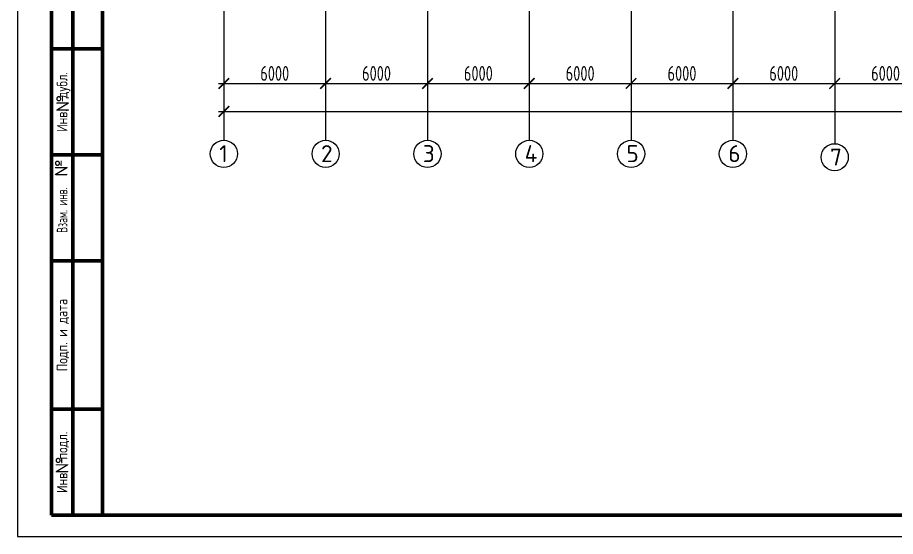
# Model space of a CAD drawing. Header units: millimetres. Extents: x -258526 to -95372, y 16759 to 83244.
# Drawn here: x -127405 to -127198.1, y 41285.3 to 41407.7 of the extents above; entities that cross this region are included whole.
import ezdxf
from ezdxf.enums import TextEntityAlignment as Align

# ---------------------------------------------------------------- set-up
doc = ezdxf.new("R2010")
doc.units = ezdxf.units.MM
doc.header["$LTSCALE"] = 0.5
doc.layers.add('тонкие', color=7, linetype='Continuous')
for name, color, linetype, lineweight in [('ТОНКИЕе', 7, 'Continuous', 25), ('я', 220, 'Continuous', 30), ('я1', 210, 'Continuous', 25), ('я2', 220, 'Continuous', 25)]:
    doc.layers.add(name, color=color, linetype=linetype, lineweight=lineweight)
doc.styles.add('арх', font='isocpeur.ttf', dxfattribs={"width": 0.5, "height": 10})
doc.styles.add('ГОСТ 2.304', font='cs_gost2304.shx')
doc.styles.add('Наклонный', font='isocpeur.ttf', dxfattribs={"width": 0.7, "height": 3.5})
doc.styles.add('Наклонный 5', font='isocpeur.ttf', dxfattribs={"height": 7})
doc.dimstyles.new('СТРОИТЕЛЬНЫЙ', dxfattribs={"dimtxt": 3.5, "dimasz": 2.5, "dimexe": 1.25, "dimexo": 0.625, "dimtad": 1, "dimdec": 0, "dimlfac": 500, "dimdsep": 46, "dimtxsty": 'Наклонный', "dimblk1": 'ARCHTICK', "dimblk2": 'ARCHTICK', "dimsah": 1, "dimcen": 0, "dimdle": 1.25, "dimadec": 0, "dimazin": 0, "dimtfac": 0.75, "dimtdec": 0, "dimtmove": 0, "dimatfit": 3, "dimldrblk": 'ARCHTICK', "dimfxl": 1, "dimtolj": 1, "dimtzin": 0, "dimarcsym": 0})

# ---------------------------------------------------------------- blocks, each defined once
blk = doc.blocks.new('_ArchTick')
at = {"color": 0, "linetype": 'ByBlock', "const_width": 0.15}
blk.add_lwpolyline([(-0.5, -0.5), (0.5, 0.5)], dxfattribs=at)
blk = doc.blocks.new('*D669')
at = {"layer": 'Defpoints', "color": 0, "transparency": 16777216}
for p in [(-127356.38, 41407.31), (-127332.38, 41406.11), (-127332.38, 41392.13)]:
    blk.add_point(p, dxfattribs=at)
at = {"layer": 'ТОНКИЕе', "color": 0, "lineweight": -2, "transparency": 16777216}
for p, q in [((-127356.38, 41406.69), (-127356.38, 41390.88)), ((-127332.38, 41405.49), (-127332.38, 41390.88)), ((-127357.63, 41392.13), (-127331.13, 41392.13))]:
    blk.add_line(p, q, dxfattribs=at)
at = {"layer": 'ТОНКИЕе', "color": 0, "lineweight": -2, "transparency": 16777216, "xscale": 2.5, "yscale": 2.5, "zscale": 2.5, "rotation": 180}
blk.add_blockref('_ArchTick', (-127356.38, 41392.13), dxfattribs=at)
at = {"layer": 'ТОНКИЕе', "color": 0, "lineweight": -2, "transparency": 16777216, "xscale": 2.5, "yscale": 2.5, "zscale": 2.5}
blk.add_blockref('_ArchTick', (-127332.38, 41392.13), dxfattribs=at)
at = {"layer": 'ТОНКИЕе', "color": 0, "transparency": 16777216, "insert": (-127344.38, 41394.5), "char_height": 3.5, "attachment_point": 5, "style": 'Наклонный'}
blk.add_mtext('\\A1;6000', dxfattribs=at)
blk = doc.blocks.new('*D670')
at = {"layer": 'Defpoints', "color": 0, "transparency": 16777216}
for p in [(-127332.38, 41407.31), (-127308.38, 41406.11), (-127308.38, 41392.13)]:
    blk.add_point(p, dxfattribs=at)
at = {"layer": 'ТОНКИЕе', "color": 0, "lineweight": -2, "transparency": 16777216}
for p, q in [((-127332.38, 41406.69), (-127332.38, 41390.88)), ((-127308.38, 41405.49), (-127308.38, 41390.88)), ((-127333.63, 41392.13), (-127307.13, 41392.13))]:
    blk.add_line(p, q, dxfattribs=at)
at = {"layer": 'ТОНКИЕе', "color": 0, "lineweight": -2, "transparency": 16777216, "xscale": 2.5, "yscale": 2.5, "zscale": 2.5, "rotation": 180}
blk.add_blockref('_ArchTick', (-127332.38, 41392.13), dxfattribs=at)
at = {"layer": 'ТОНКИЕе', "color": 0, "lineweight": -2, "transparency": 16777216, "xscale": 2.5, "yscale": 2.5, "zscale": 2.5}
blk.add_blockref('_ArchTick', (-127308.38, 41392.13), dxfattribs=at)
at = {"layer": 'ТОНКИЕе', "color": 0, "transparency": 16777216, "insert": (-127320.38, 41394.5), "char_height": 3.5, "attachment_point": 5, "style": 'Наклонный'}
blk.add_mtext('\\A1;6000', dxfattribs=at)
blk = doc.blocks.new('*D671')
at = {"layer": 'Defpoints', "color": 0, "transparency": 16777216}
for p in [(-127308.38, 41407.31), (-127284.38, 41406.11), (-127284.38, 41392.13)]:
    blk.add_point(p, dxfattribs=at)
at = {"layer": 'ТОНКИЕе', "color": 0, "lineweight": -2, "transparency": 16777216}
for p, q in [((-127308.38, 41406.69), (-127308.38, 41390.88)), ((-127284.38, 41405.49), (-127284.38, 41390.88)), ((-127309.63, 41392.13), (-127283.13, 41392.13))]:
    blk.add_line(p, q, dxfattribs=at)
at = {"layer": 'ТОНКИЕе', "color": 0, "lineweight": -2, "transparency": 16777216, "xscale": 2.5, "yscale": 2.5, "zscale": 2.5, "rotation": 180}
blk.add_blockref('_ArchTick', (-127308.38, 41392.13), dxfattribs=at)
at = {"layer": 'ТОНКИЕе', "color": 0, "lineweight": -2, "transparency": 16777216, "xscale": 2.5, "yscale": 2.5, "zscale": 2.5}
blk.add_blockref('_ArchTick', (-127284.38, 41392.13), dxfattribs=at)
at = {"layer": 'ТОНКИЕе', "color": 0, "transparency": 16777216, "insert": (-127296.38, 41394.5), "char_height": 3.5, "attachment_point": 5, "style": 'Наклонный'}
blk.add_mtext('\\A1;6000', dxfattribs=at)
blk = doc.blocks.new('*D672')
at = {"layer": 'Defpoints', "color": 0, "transparency": 16777216}
for p in [(-127284.38, 41407.31), (-127260.38, 41406.11), (-127260.38, 41392.13)]:
    blk.add_point(p, dxfattribs=at)
at = {"layer": 'ТОНКИЕе', "color": 0, "lineweight": -2, "transparency": 16777216}
for p, q in [((-127284.38, 41406.69), (-127284.38, 41390.88)), ((-127260.38, 41405.49), (-127260.38, 41390.88)), ((-127285.63, 41392.13), (-127259.13, 41392.13))]:
    blk.add_line(p, q, dxfattribs=at)
at = {"layer": 'ТОНКИЕе', "color": 0, "lineweight": -2, "transparency": 16777216, "xscale": 2.5, "yscale": 2.5, "zscale": 2.5, "rotation": 180}
blk.add_blockref('_ArchTick', (-127284.38, 41392.13), dxfattribs=at)
at = {"layer": 'ТОНКИЕе', "color": 0, "lineweight": -2, "transparency": 16777216, "xscale": 2.5, "yscale": 2.5, "zscale": 2.5}
blk.add_blockref('_ArchTick', (-127260.38, 41392.13), dxfattribs=at)
at = {"layer": 'ТОНКИЕе', "color": 0, "transparency": 16777216, "insert": (-127272.38, 41394.5), "char_height": 3.5, "attachment_point": 5, "style": 'Наклонный'}
blk.add_mtext('\\A1;6000', dxfattribs=at)
blk = doc.blocks.new('*D673')
at = {"layer": 'Defpoints', "color": 0, "transparency": 16777216}
for p in [(-127260.38, 41407.31), (-127236.38, 41406.11), (-127236.38, 41392.13)]:
    blk.add_point(p, dxfattribs=at)
at = {"layer": 'ТОНКИЕе', "color": 0, "lineweight": -2, "transparency": 16777216}
for p, q in [((-127260.38, 41406.69), (-127260.38, 41390.88)), ((-127236.38, 41405.49), (-127236.38, 41390.88)), ((-127261.63, 41392.13), (-127235.13, 41392.13))]:
    blk.add_line(p, q, dxfattribs=at)
at = {"layer": 'ТОНКИЕе', "color": 0, "lineweight": -2, "transparency": 16777216, "xscale": 2.5, "yscale": 2.5, "zscale": 2.5, "rotation": 180}
blk.add_blockref('_ArchTick', (-127260.38, 41392.13), dxfattribs=at)
at = {"layer": 'ТОНКИЕе', "color": 0, "lineweight": -2, "transparency": 16777216, "xscale": 2.5, "yscale": 2.5, "zscale": 2.5}
blk.add_blockref('_ArchTick', (-127236.38, 41392.13), dxfattribs=at)
at = {"layer": 'ТОНКИЕе', "color": 0, "transparency": 16777216, "insert": (-127248.38, 41394.5), "char_height": 3.5, "attachment_point": 5, "style": 'Наклонный'}
blk.add_mtext('\\A1;6000', dxfattribs=at)
blk = doc.blocks.new('*D674')
at = {"layer": 'Defpoints', "color": 0, "transparency": 16777216}
for p in [(-127236.38, 41407.31), (-127212.38, 41406.11), (-127212.38, 41392.13)]:
    blk.add_point(p, dxfattribs=at)
at = {"layer": 'ТОНКИЕе', "color": 0, "lineweight": -2, "transparency": 16777216}
for p, q in [((-127236.38, 41406.69), (-127236.38, 41390.88)), ((-127212.38, 41405.49), (-127212.38, 41390.88)), ((-127237.63, 41392.13), (-127211.13, 41392.13))]:
    blk.add_line(p, q, dxfattribs=at)
at = {"layer": 'ТОНКИЕе', "color": 0, "lineweight": -2, "transparency": 16777216, "xscale": 2.5, "yscale": 2.5, "zscale": 2.5, "rotation": 180}
blk.add_blockref('_ArchTick', (-127236.38, 41392.13), dxfattribs=at)
at = {"layer": 'ТОНКИЕе', "color": 0, "lineweight": -2, "transparency": 16777216, "xscale": 2.5, "yscale": 2.5, "zscale": 2.5}
blk.add_blockref('_ArchTick', (-127212.38, 41392.13), dxfattribs=at)
at = {"layer": 'ТОНКИЕе', "color": 0, "transparency": 16777216, "insert": (-127224.38, 41394.5), "char_height": 3.5, "attachment_point": 5, "style": 'Наклонный'}
blk.add_mtext('\\A1;6000', dxfattribs=at)
blk = doc.blocks.new('*D675')
at = {"layer": 'Defpoints', "color": 0, "transparency": 16777216}
for p in [(-127212.38, 41407.31), (-127188.38, 41406.11), (-127188.38, 41392.13)]:
    blk.add_point(p, dxfattribs=at)
at = {"layer": 'ТОНКИЕе', "color": 0, "lineweight": -2, "transparency": 16777216}
for p, q in [((-127212.38, 41406.69), (-127212.38, 41390.88)), ((-127188.38, 41405.49), (-127188.38, 41390.88)), ((-127213.63, 41392.13), (-127187.13, 41392.13))]:
    blk.add_line(p, q, dxfattribs=at)
at = {"layer": 'ТОНКИЕе', "color": 0, "lineweight": -2, "transparency": 16777216, "xscale": 2.5, "yscale": 2.5, "zscale": 2.5, "rotation": 180}
blk.add_blockref('_ArchTick', (-127212.38, 41392.13), dxfattribs=at)
at = {"layer": 'ТОНКИЕе', "color": 0, "lineweight": -2, "transparency": 16777216, "xscale": 2.5, "yscale": 2.5, "zscale": 2.5}
blk.add_blockref('_ArchTick', (-127188.38, 41392.13), dxfattribs=at)
at = {"layer": 'ТОНКИЕе', "color": 0, "transparency": 16777216, "insert": (-127200.38, 41394.5), "char_height": 3.5, "attachment_point": 5, "style": 'Наклонный'}
blk.add_mtext('\\A1;6000', dxfattribs=at)
blk = doc.blocks.new('*D683')
at = {"layer": 'Defpoints', "color": 0, "transparency": 16777216}
for p in [(-127356.38, 41392.13), (-127020.38, 41392.13), (-127020.38, 41385.54)]:
    blk.add_point(p, dxfattribs=at)
at = {"layer": 'ТОНКИЕе', "color": 0, "lineweight": -2, "transparency": 16777216}
for p, q in [((-127356.38, 41391.5), (-127356.38, 41384.29)), ((-127020.38, 41391.5), (-127020.38, 41384.29)), ((-127357.63, 41385.54), (-127019.13, 41385.54))]:
    blk.add_line(p, q, dxfattribs=at)
at = {"layer": 'ТОНКИЕе', "color": 0, "lineweight": -2, "transparency": 16777216, "xscale": 2.5, "yscale": 2.5, "zscale": 2.5, "rotation": 180}
blk.add_blockref('_ArchTick', (-127356.38, 41385.54), dxfattribs=at)
at = {"layer": 'ТОНКИЕе', "color": 0, "lineweight": -2, "transparency": 16777216, "xscale": 2.5, "yscale": 2.5, "zscale": 2.5}
blk.add_blockref('_ArchTick', (-127020.38, 41385.54), dxfattribs=at)
at = {"layer": 'ТОНКИЕе', "color": 0, "transparency": 16777216, "insert": (-127188.38, 41387.92), "char_height": 3.5, "attachment_point": 5, "style": 'Наклонный'}
blk.add_mtext('\\A1;84000', dxfattribs=at)

msp = doc.modelspace()

# ---------------------------------------------------------------- linework, layer by layer
at = {"layer": 'ТОНКИЕе', "color": 0}
for points in [[(-127357.1807, 41415.1616), (-127356.3807, 41415.1616), (-127356.3807, 41407.1616)], [(-127333.1807, 41415.1616), (-127332.3807, 41415.1616), (-127332.3807, 41406.3616)], [(-127309.1807, 41415.1616), (-127308.3807, 41415.1616), (-127308.3807, 41406.3616)], [(-127285.1807, 41415.1616), (-127284.3807, 41415.1616), (-127284.3807, 41406.3616)], [(-127261.1807, 41415.1616), (-127260.3807, 41415.1616), (-127260.3807, 41406.3616)], [(-127237.1807, 41415.1616), (-127236.3807, 41415.1616), (-127236.3807, 41406.3616)], [(-127213.1807, 41414.3616), (-127212.3807, 41414.3616), (-127212.3807, 41405.5616)], [(-127356.3807, 41407.3943), (-127356.3807, 41378.7249)], [(-127332.3807, 41407.3943), (-127332.3807, 41378.7249)], [(-127308.3807, 41407.3943), (-127308.3807, 41378.7249)], [(-127284.3807, 41407.3943), (-127284.3807, 41378.7249)], [(-127260.3807, 41407.3943), (-127260.3807, 41378.7249)], [(-127236.3807, 41407.3943), (-127236.3807, 41378.7249)], [(-127212.3807, 41406.5943), (-127212.3807, 41377.9249)]]:
    msp.add_lwpolyline(points, dxfattribs=at)
for centre in [(-127356.3736, 41375.5249), (-127332.3736, 41375.5249), (-127308.3736, 41375.5249), (-127284.3736, 41375.5249), (-127260.3736, 41375.5249), (-127236.3736, 41375.5249), (-127212.3736, 41374.7249)]:
    msp.add_circle(centre, 3.2, dxfattribs=at)
at = {"layer": 'я', "color": 7, "lineweight": 60}
for p, q in [((-127397.005, 41290.27), (-127397.005, 41435.27)), ((-127392.005, 41290.27), (-127392.005, 41435.27)), ((-127385.005, 41435.27), (-127385.005, 41290.27)), ((-127385.005, 41400.27), (-127397.005, 41400.27)), ((-127385.005, 41375.27), (-127397.005, 41375.27)), ((-127385.005, 41350.27), (-127397.005, 41350.27)), ((-127385.005, 41315.27), (-127397.005, 41315.27)), ((-127385.005, 41290.27), (-127397.005, 41290.27))]:
    msp.add_line(p, q, dxfattribs=at)
msp.add_lwpolyline([(-127385.005, 41290.27), (-126990.005, 41290.27), (-126990.005, 41577.27), (-127385.005, 41577.27), (-127385.005, 41290.27)], dxfattribs=at)
at = {"layer": 'я1', "color": 7}
msp.add_lwpolyline([(-127405.005, 41285.27), (-126985.005, 41285.27), (-126985.005, 41582.27), (-127405.005, 41582.27), (-127405.005, 41285.27)], dxfattribs=at)

# ---------------------------------------------------------------- texts
at = {"layer": 'тонкие', "color": 0, "linetype": 'ByBlock', "lineweight": 0, "char_height": 3, "attachment_point": 1, "style": 'арх'}
for insert, rotation in [((-127395.8712, 41385.386), 90), ((-127396.2127, 41370.173), 89.565133), ((-127396.0324, 41300.0643), 90)]:
    msp.add_mtext_dynamic_manual_height_columns('{\\W1;№}', width=1.814815, gutter_width=50, heights=[0], dxfattribs=dict(at, insert=insert, rotation=rotation))
at = {"layer": 'ТОНКИЕе', "color": 0, "char_height": 4, "attachment_point": 1, "style": 'Наклонный 5'}
for s, insert in [('{\\Q0;1}', (-127357.4696, 41377.5771)), ('{\\Q0;2}', (-127333.4696, 41377.5771)), ('{\\Q0;3}', (-127309.4696, 41377.5771)), ('{\\Q0;4}', (-127285.4696, 41377.5771)), ('{\\Q0;5}', (-127261.4696, 41377.5771)), ('{\\Q0;6}', (-127237.4696, 41377.5771)), ('{\\Q0;7}', (-127213.4696, 41376.7771))]:
    msp.add_mtext_dynamic_manual_height_columns(s, width=1.852732, gutter_width=35, heights=[0], dxfattribs=dict(at, insert=insert))
at = {"layer": 'я2', "color": 7, "style": 'ГОСТ 2.304'}
for s, p in [('Инв.  дубл.', (-127394.505, 41387.77)), ('Подп. и дата', (-127394.505, 41332.77)), ('Инв.  подл.', (-127394.505, 41302.77))]:
    msp.add_text(s, height=2.5, rotation=90, dxfattribs=at).set_placement(p, align=Align.MIDDLE_CENTER)
at = {"layer": 'я2', "color": 7, "style": 'ГОСТ 2.304', "width": 0.8}
msp.add_text('Взам. инв. ', height=2.5, rotation=90, dxfattribs=at).set_placement((-127394.505, 41362.77), align=Align.MIDDLE_CENTER)

# ---------------------------------------------------------------- dimensions: what is measured, and where the dimension line sits
at = {"layer": 'ТОНКИЕе', "color": 0}
for base, p1, p2, text, picture, middle in [((-127332.3807, 41392.1288), (-127356.3807, 41407.3143), (-127332.3807, 41406.1143), '6000', '*D669', (-127344.3807, 41394.5038)), ((-127308.3807, 41392.1288), (-127332.3807, 41407.3143), (-127308.3807, 41406.1143), '6000', '*D670', (-127320.3807, 41394.5038)), ((-127284.3807, 41392.1288), (-127308.3807, 41407.3143), (-127284.3807, 41406.1143), '6000', '*D671', (-127296.3807, 41394.5038)), ((-127260.3807, 41392.1288), (-127284.3807, 41407.3143), (-127260.3807, 41406.1143), '6000', '*D672', (-127272.3807, 41394.5038)), ((-127236.3807, 41392.1288), (-127260.3807, 41407.3143), (-127236.3807, 41406.1143), '6000', '*D673', (-127248.3807, 41394.5038)), ((-127212.3807, 41392.1288), (-127236.3807, 41407.3143), (-127212.3807, 41406.1143), '6000', '*D674', (-127224.3807, 41394.5038)), ((-127188.3807, 41392.1288), (-127212.3807, 41407.3143), (-127188.3807, 41406.1143), '6000', '*D675', (-127200.3807, 41394.5038)), ((-127020.3807, 41385.5442), (-127356.3807, 41392.1288), (-127020.3807, 41392.1288), '84000', '*D683', (-127188.3807, 41387.9192))]:
    dim = msp.add_linear_dim(base=base, p1=p1, p2=p2, text=text, dimstyle='СТРОИТЕЛЬНЫЙ', dxfattribs=at)
    dim.commit()
    dim.dimension.update_dxf_attribs({"geometry": picture, "text_midpoint": middle})

doc.saveas('drawing.dxf')
